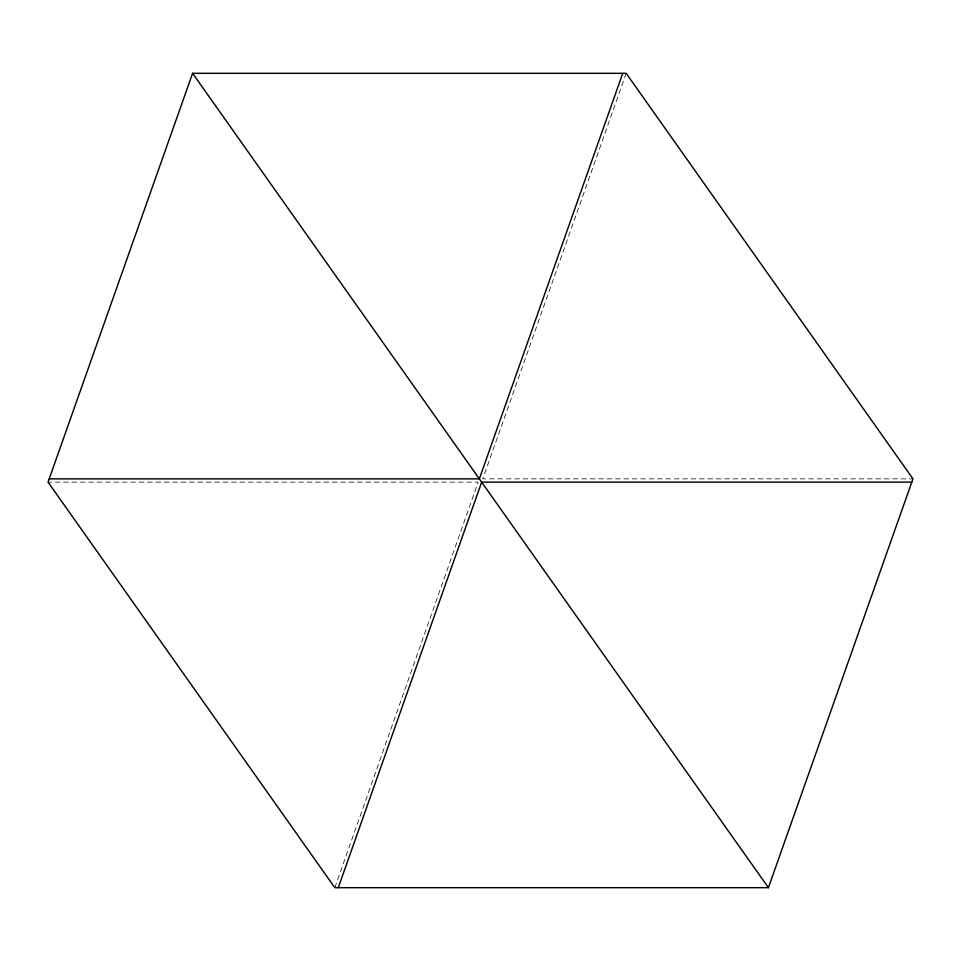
<?xml version="1.0" encoding="UTF-8"?>
<svg xmlns="http://www.w3.org/2000/svg" width="961" height="961" viewBox="0 0 961 961"><rect width="100%" height="100%" fill="white"/><g stroke="black" fill="none" stroke-linecap="round" stroke-linejoin="round"><path stroke-width="0.72" stroke-dasharray="4.8 3.6" d="M334.812 887.676L478.194 482.134L48.05 482.134M626.188 73.324L482.806 478.866L912.95 478.866"/><path stroke-width="1.44" d="M192.584 73.324L48.05 482.134L334.812 887.676L768.416 887.676L912.95 478.866L626.188 73.324L192.584 73.324L768.416 887.676M622.728 73.324L479.347 478.866L49.203 478.866M338.272 887.676L481.653 482.134L911.797 482.134"/></g></svg>
